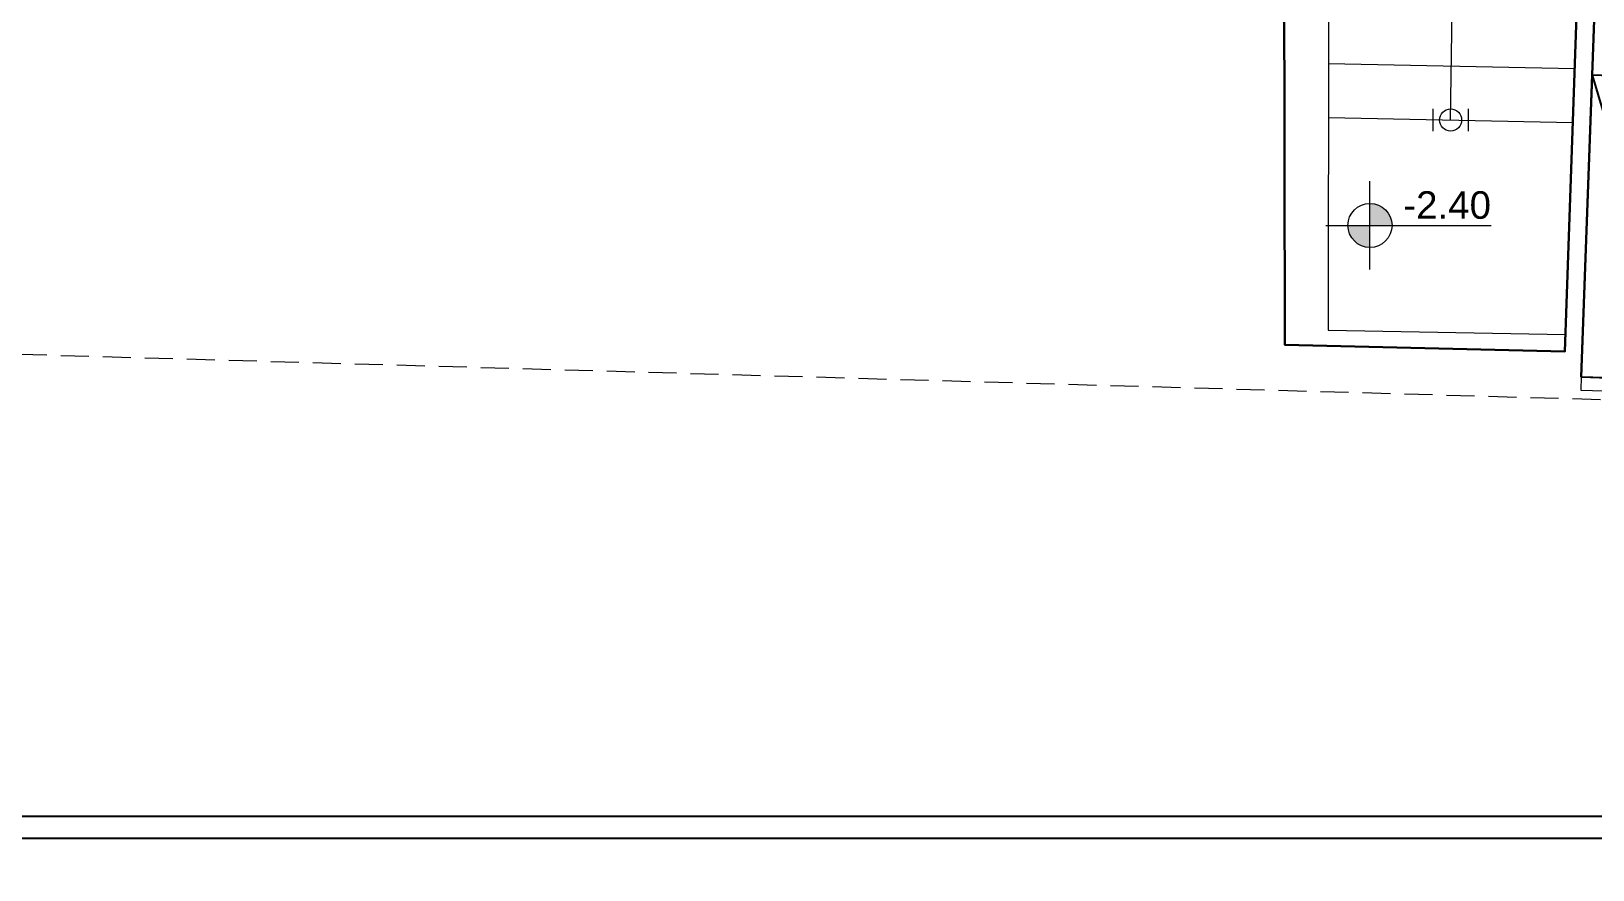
# Model space of a CAD drawing. Header units: centimetres. Extents: x 5488 to 20269, y -31398 to -19684.
# Drawn here: x 7680 to 8388, y -24880 to -24499 of the extents above; entities that cross this region are included whole.
import ezdxf
from ezdxf.enums import TextEntityAlignment as Align

# ---------------------------------------------------------------- set-up
doc = ezdxf.new("R2010")
doc.units = ezdxf.units.CM
doc.linetypes.add('HIDDEN', pattern=[9.525, 6.35, -3.175])
for name, color, linetype, lineweight in [('CRC_plan_kot', 4, 'Continuous', 20), ('CRC_plan_kot_isim', 3, 'Continuous', 20), ('xxx_Auto_DIMENSION_INTERIOR', 33, 'Continuous', 0), ('xxx_Auto_Duvar_Duvar Gorunus 02', 251, 'Continuous', 9), ('xxx_Auto_Duvar_Duvar Plan Kesit', 7, 'Continuous', 30), ('xxx_Auto_Element_Dograma Cam', 140, 'Continuous', 9), ('xxx_Auto_Kaplama_Ahşap Tarama', 16, 'Continuous', 5), ('xxx_Auto_Merdiven_Merdiven', 163, 'Continuous', 15), ('xxx_Auto_Tasiyici_Kiris Silik', 252, 'Continuous', 13), ('xxx_Auto_Yardimci_Yazi', 7, 'Continuous', 9)]:
    doc.layers.add(name, color=color, linetype=linetype, lineweight=lineweight)
doc.styles.add('a_Arial-50', font='arial.ttf', dxfattribs={"height": 0.125})

# ---------------------------------------------------------------- blocks, each defined once
blk = doc.blocks.new('level_50')
for points in [[(10, 0, 0.414214), (0, 10), (0, 0)], [(0, 0), (-10, 0, 0.414214), (0, -10)]]:
    blk.add_hatch(color=256).paths.add_polyline_path(points)
for p, q in [((0, 0), (0, 20)), ((-20, 0), (0, 0)), ((0, -20), (0, 0)), ((0, 0), (55, 0))]:
    blk.add_line(p, q)
blk.add_circle((0, 0), 10)
blk = doc.blocks.new('level')
blk.add_blockref('level_50', (0, 0))
at = {"layer": 'xxx_Auto_Yardimci_Yazi', "style": 'a_Arial-50'}
blk.add_attdef('LEVEL', text='', height=12.5, dxfattribs=at).set_placement((35, 3), align=Align.CENTER)
blk = doc.blocks.new('PLAN KOT')
at = {"layer": 'CRC_plan_kot'}
ref = blk.add_blockref('level', (-437.32, 78.39), dxfattribs=at)
ref.add_attrib('LEVEL', '-2.40', dxfattribs={"layer": 'CRC_plan_kot_isim', "height": 12.5, "style": 'a_Arial-50'}).set_placement((-402.32, 81.39), align=Align.CENTER)

msp = doc.modelspace()

# ---------------------------------------------------------------- hatches: boundary and pattern name
at = {"layer": 'xxx_Auto_Kaplama_Ahşap Tarama'}
h = msp.add_hatch(dxfattribs=at)
h.set_pattern_fill('AR-CONC', color=256, scale=0.5)
h.set_pattern_definition([(50, (809.53, -3617.59), (91.09233, -7.96954), [9.525, -104.775]), (355, (809.53, -3617.59), (-17.6217, 95.52842), [7.62, -83.8203]), (100.45144, (817.12, -3618.255), (73.47062, 87.55888), [8.095, -89.04512]), (46.1842, (809.53, -3592.19), (135.5395, -21.02116), [14.2875, -157.1625]), (96.63556, (820.83, -3593.94), (118.70207, 123.71306), [12.1425, -133.5678]), (351.18415, (809.53, -3592.19), (118.70207, 123.71306), [11.43, -125.72987]), (21, (822.23, -3598.54), (75.8072, -51.1326), [9.525, -104.775]), (326, (822.23, -3598.54), (30.901, 92.09398), [7.62, -83.82]), (71.45144, (828.55, -3602.8), (106.7082, 40.96138), [8.095, -89.04497]), (37.5, (809.53, -3617.59), (1.5443, 42.27752), [0, -82.804, 0, -85.09, 0, -84.1375]), (7.5, (809.53, -3617.59), (33.40983, 50.09029), [0, -48.514, 0, -80.899, 0, -32.0675]), (327.5, (781.21, -3617.59), (67.795298, -2.864372), [0, -31.75, 0, -99.06, 0, -131.445]), (317.5, (768.51, -3617.59), (74.06459, 12.71325), [0, -41.275, 0, -65.786, 0, -93.345])])
edge = h.paths.add_edge_path()
edge.add_line((9312.93, -27555.32), (9330.63, -27555.32))
edge.add_arc((9330.63, -27548.32), 7, 270, 349.55924)
edge.add_arc((-12655703.85, 2009176.56), 12827763.88, 350.864209315, 350.864469123)
edge.add_line((9346.75, -27492.16), (9332.45, -27492.16))
edge.add_line((9332.45, -27492.16), (9332.45, -27061.1))
edge.add_line((9332.45, -27061.1), (9346.75, -27061.1))
edge.add_arc((-12660642.43, -2064524.01), 12832765.91, 9.135530923, 9.13579064)
edge.add_arc((9330.63, -27004.94), 7, 10.44076, 90)
edge.add_line((9330.63, -26997.94), (9312.93, -26997.94))
edge.add_arc((9312.93, -27004.94), 7, 90, 170.48641)
edge.add_arc((10864.46, -27276.63), 1582.14, 170.06944, 189.93056)
edge.add_arc((9312.93, -27548.32), 7, 189.51359, 270)

# ---------------------------------------------------------------- linework, layer by layer
msp.add_line((8387.81, -24519.25), (8428.81, -24657.83))
for points in [[(5795.86, -24865.48), (9910.86, -24865.48), (9910.86, -21925.48), (5795.86, -21925.48)], [(5805.86, -24855.48), (9900.86, -24855.48), (9900.86, -21935.48), (5805.86, -21935.48)], [(8387.81, -24519.25), (8382.84, -24656.16), (8428.81, -24657.83), (8433.78, -24520.92)]]:
    msp.add_lwpolyline(points, close=True)
at = {"layer": 'xxx_Auto_Duvar_Duvar Gorunus 02'}
msp.add_lwpolyline([(8268.52, -24211.39), (8268.05, -24635.03), (8375.68, -24636.9)], dxfattribs=at)
at = {"layer": 'xxx_Auto_Duvar_Duvar Plan Kesit'}
msp.add_lwpolyline([(8382.84, -24656.16), (8391.28, -24423.64), (8580.81, -24424.11), (8580.95, -24224.99), (8592.66, -24224.99), (8592.66, -24215.18), (8492.12, -24215.18), (8492.12, -24224.99), (8570.71, -24224.99), (8570.5, -24413.9), (8393.81, -24414.05), (8399.08, -24224.99), (8418.12, -24224.99), (8418.12, -24215.18), (8408.39, -24215.18), (8408.54, -24184.74), (8390.98, -24184.65), (8390.82, -24205.02), (8373.64, -24204.79), (8373.52, -24213.15), (8390.33, -24213.43), (8375.41, -24644.66), (8248.42, -24641.65), (8247.67, -24211.04)], dxfattribs=at)
at = {"layer": 'xxx_Auto_Element_Dograma Cam'}
msp.add_lwpolyline([(8724.34, -24665.85), (8382.84, -24656.16), (8382.69, -24662.16), (8724.17, -24671.85)], close=True, dxfattribs=at)
at = {"layer": 'xxx_Auto_Merdiven_Merdiven'}
for points in [[(8323.58, -24539.64), (8328.42, -24220.39)], [(8268.19, -24513.94), (8379.85, -24516.22)], [(8268.16, -24538.51), (8379.01, -24540.77)], [(8315.59, -24534.64), (8315.59, -24544.64)], [(8331.57, -24534.64), (8331.57, -24544.64)]]:
    msp.add_lwpolyline(points, dxfattribs=at)
msp.add_circle((8323.58, -24539.64), 5, dxfattribs=at)
at = {"layer": 'xxx_Auto_Tasiyici_Kiris Silik', "linetype": 'HIDDEN', "ltscale": 2}
msp.add_lwpolyline([(7598.09, -24643.68), (8727.63, -24676.04)], dxfattribs=at)

# ---------------------------------------------------------------- block references
at = {"layer": 'xxx_Auto_DIMENSION_INTERIOR'}
msp.add_blockref('PLAN KOT', (8724.34, -24665.85), dxfattribs=at)

doc.saveas('drawing.dxf')
